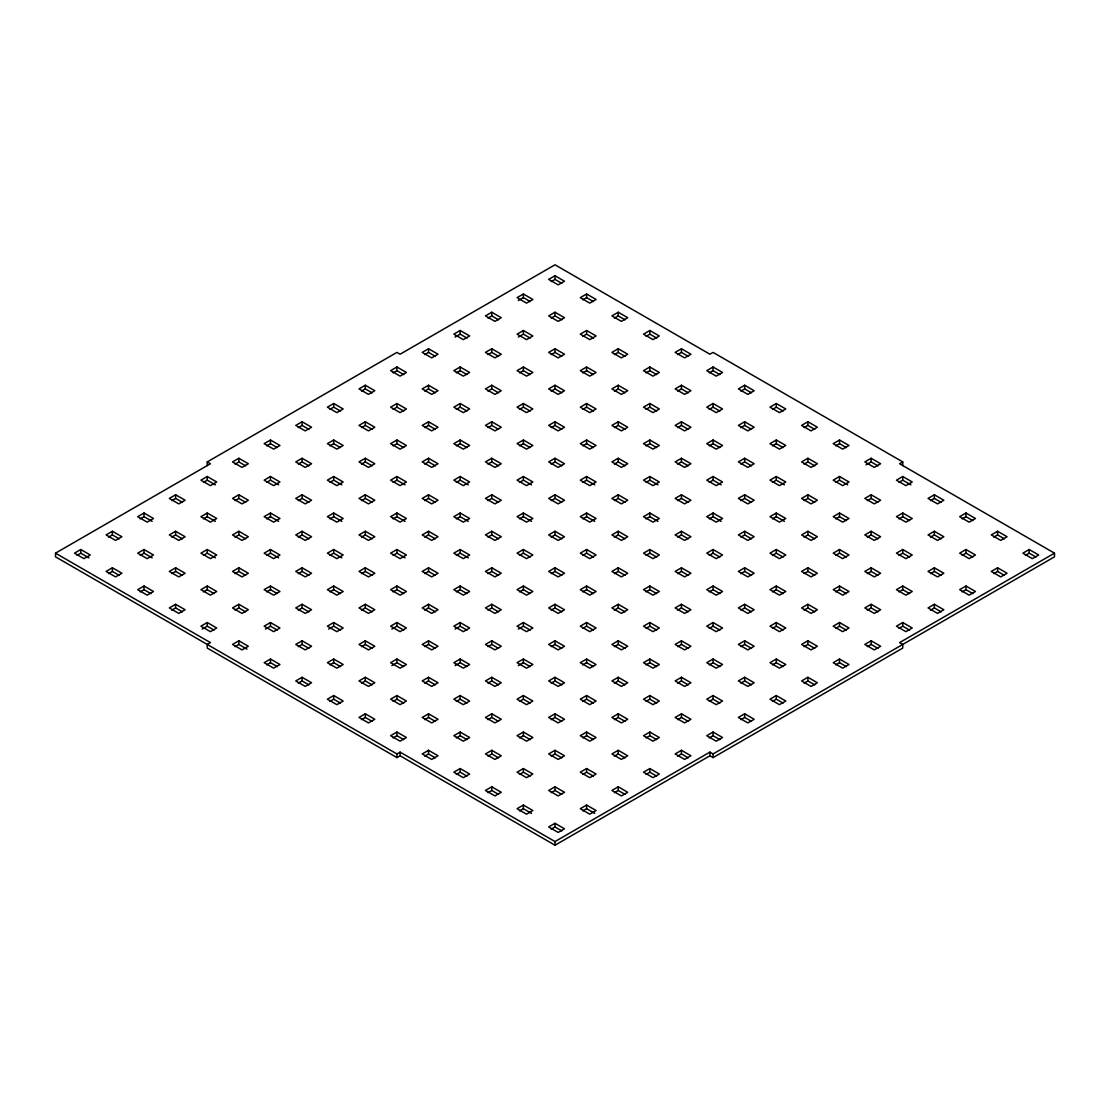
<?xml version="1.0" encoding="UTF-8"?>
<svg xmlns="http://www.w3.org/2000/svg" width="1110" height="1110" viewBox="0 0 1110 1110"><rect width="100%" height="100%" fill="white"/><g stroke="black" fill="none" stroke-linecap="round" stroke-linejoin="round"><path stroke-width="1.5" d="M207.251 465.562L207.251 461.913L396.936 352.397L400.086 354.229L555 264.791L709.914 354.229L713.064 352.397L902.749 461.913L902.749 465.562M902.749 461.913L899.586 463.744L1054.5 553.168L1054.5 556.832L713.064 753.954L709.914 752.122L555 841.56L400.086 752.122L396.936 753.954L55.5 556.832L55.5 553.168L210.414 463.744L207.251 461.913M80.794 549.519L74.467 553.168L83.958 558.649L90.271 555L80.794 549.519L80.794 553.168L88.925 557.872M112.401 531.274L106.088 534.923L115.565 540.404L121.892 536.754L112.401 531.274L112.401 534.923L119.186 538.836M144.022 513.014L137.695 516.677L147.186 522.144L153.499 518.495L144.022 513.014L144.022 516.677L152.153 521.367M175.63 494.769L169.317 498.418L178.793 503.898L185.12 500.249L175.63 494.769L175.63 498.418L182.401 502.331M207.251 476.509L200.924 480.172L210.414 485.639L216.727 481.99L207.251 476.509L207.251 480.172L215.382 484.862M238.858 458.263L232.531 461.913L242.022 467.393L248.349 463.744L238.858 458.263L238.858 461.913L245.629 465.825M270.479 440.018L264.152 443.667L273.643 449.134L279.956 445.485L270.479 440.018L270.479 443.667L277.25 447.58M302.087 421.758L295.76 425.408L305.25 430.888L311.577 427.239L302.087 421.758L302.087 425.408L308.857 429.32M333.708 403.513L327.381 407.162L336.857 412.629L343.184 408.979L333.708 403.513L333.708 407.162L340.479 411.075M365.315 385.253L358.988 388.902L368.478 394.383L374.805 390.734L365.315 385.253L365.315 388.902L372.086 392.815M396.936 367.008L390.609 370.657L400.086 376.123L406.413 372.474L396.936 367.008L396.936 370.657L403.707 374.569M428.543 348.748L422.216 352.397L431.707 357.878L438.034 354.229L428.543 348.748L428.543 352.397L435.314 356.31M460.164 330.502L453.837 334.152L463.314 339.618L469.641 335.969L460.164 330.502L460.164 334.152L466.935 338.064M491.772 312.243L485.445 315.892L494.935 321.373L501.262 317.724L491.772 312.243L491.772 315.892L498.543 319.805M523.393 293.997L517.066 297.647L526.542 303.127L532.869 299.464L523.393 293.997L523.393 297.647L530.164 301.559M555 275.738L548.673 279.387L558.163 284.868L564.49 281.219L555 275.738L555 279.387L561.771 283.3M76.992 555.361L80.794 553.168M108.614 537.115L112.401 534.923M140.221 518.856L144.022 516.677M171.842 500.61L175.63 498.418M203.449 482.35L207.251 480.172M235.07 464.105L238.858 461.913M266.677 445.845L270.479 443.667M298.299 427.6L302.087 425.408M329.906 409.354L333.708 407.162M361.527 391.095L365.315 388.902M393.134 372.849L396.936 370.657M424.755 354.589L428.543 352.397M455.1 337.065L460.164 334.152M487.984 318.084L491.772 315.892M518.328 300.56L523.393 297.647M551.212 281.579L555 279.387M112.401 567.779L106.088 571.428L115.565 576.909L121.892 573.246L112.401 567.779L112.401 571.428L119.186 575.341M144.022 549.519L137.695 553.168L147.186 558.649L153.499 555L144.022 549.519L144.022 553.168L152.153 557.872M175.63 531.274L169.317 534.923L178.793 540.404L185.12 536.754L175.63 531.274L175.63 534.923L182.401 538.836M207.251 513.014L200.924 516.677L210.414 522.144L216.727 518.495L207.251 513.014L207.251 516.677L215.382 521.367M238.858 494.769L232.531 498.418L242.022 503.898L248.349 500.249L238.858 494.769L238.858 498.418L245.629 502.331M270.479 476.509L264.152 480.172L273.643 485.639L279.956 481.99L270.479 476.509L270.479 480.172L278.61 484.862M302.087 458.263L295.76 461.913L305.25 467.393L311.577 463.744L302.087 458.263L302.087 461.913L308.857 465.825M333.708 440.018L327.381 443.667L336.857 449.134L343.184 445.485L333.708 440.018L333.708 443.667L340.479 447.58M365.315 421.758L358.988 425.408L368.478 430.888L374.805 427.239L365.315 421.758L365.315 425.408L372.086 429.32M396.936 403.513L390.609 407.162L400.086 412.629L406.413 408.979L396.936 403.513L396.936 407.162L403.707 411.075M428.543 385.253L422.216 388.902L431.707 394.383L438.034 390.734L428.543 385.253L428.543 388.902L435.314 392.815M460.164 367.008L453.837 370.657L463.314 376.123L469.641 372.474L460.164 367.008L460.164 370.657L466.935 374.569M491.772 348.748L485.445 352.397L494.935 357.878L501.262 354.229L491.772 348.748L491.772 352.397L498.543 356.31M523.393 330.502L517.066 334.152L526.542 339.618L532.869 335.969L523.393 330.502L523.393 334.152L530.164 338.064M555 312.243L548.673 315.892L558.163 321.373L564.49 317.724L555 312.243L555 315.892L561.771 319.805M586.607 293.997L580.294 297.647L589.771 303.127L596.098 299.464L586.607 293.997L586.607 297.647L593.392 301.559M108.614 573.62L112.401 571.428M140.221 555.361L144.022 553.168M171.842 537.115L175.63 534.923M203.449 518.856L207.251 516.677M235.07 500.61L238.858 498.418M266.677 482.35L270.479 480.172M298.299 464.105L302.087 461.913M329.906 445.845L333.708 443.667M361.527 427.6L365.315 425.408M393.134 409.354L396.936 407.162M424.755 391.095L428.543 388.902M456.363 372.849L460.164 370.657M487.984 354.589L491.772 352.397M518.328 337.065L523.393 334.152M551.212 318.084L555 315.892M582.819 299.839L586.607 297.647M144.022 586.024L137.695 589.674L147.186 595.154L153.499 591.505L144.022 586.024L144.022 589.674L150.793 593.586M175.63 567.779L169.317 571.428L178.793 576.909L185.12 573.246L175.63 567.779L175.63 571.428L182.401 575.341M207.251 549.519L200.924 553.168L210.414 558.649L216.727 555L207.251 549.519L207.251 553.168L215.382 557.872M238.858 531.274L232.531 534.923L242.022 540.404L248.349 536.754L238.858 531.274L238.858 534.923L245.629 538.836M270.479 513.014L264.152 516.677L273.643 522.144L279.956 518.495L270.479 513.014L270.479 516.677L278.61 521.367M302.087 494.769L295.76 498.418L305.25 503.898L311.577 500.249L302.087 494.769L302.087 498.418L308.857 502.331M333.708 476.509L327.381 480.172L336.857 485.639L343.184 481.99L333.708 476.509L333.708 480.172L341.838 484.862M365.315 458.263L358.988 461.913L368.478 467.393L374.805 463.744L365.315 458.263L365.315 461.913L372.086 465.825M396.936 440.018L390.609 443.667L400.086 449.134L406.413 445.485L396.936 440.018L396.936 443.667L403.707 447.58M428.543 421.758L422.216 425.408L431.707 430.888L438.034 427.239L428.543 421.758L428.543 425.408L435.314 429.32M460.164 403.513L453.837 407.162L463.314 412.629L469.641 408.979L460.164 403.513L460.164 407.162L466.935 411.075M491.772 385.253L485.445 388.902L494.935 394.383L501.262 390.734L491.772 385.253L491.772 388.902L498.543 392.815M523.393 367.008L517.066 370.657L526.542 376.123L532.869 372.474L523.393 367.008L523.393 370.657L530.164 374.569M555 348.748L548.673 352.397L558.163 357.878L564.49 354.229L555 348.748L555 352.397L561.771 356.31M586.607 330.502L580.294 334.152L589.771 339.618L596.098 335.969L586.607 330.502L586.607 334.152L593.392 338.064M618.228 312.243L611.901 315.892L621.392 321.373L627.719 317.724L618.228 312.243L618.228 315.892L624.999 319.805M140.221 591.866L144.022 589.674M171.842 573.62L175.63 571.428M203.449 555.361L207.251 553.168M235.07 537.115L238.858 534.923M266.677 518.856L270.479 516.677M298.299 500.61L302.087 498.418M329.906 482.35L333.708 480.172M361.527 464.105L365.315 461.913M393.134 445.845L396.936 443.667M424.755 427.6L428.543 425.408M456.363 409.354L460.164 407.162M487.984 391.095L491.772 388.902M519.591 372.849L523.393 370.657M551.212 354.589L555 352.397M582.819 336.344L586.607 334.152M614.44 318.084L618.228 315.892M175.63 604.284L169.317 607.933L178.793 613.4L185.12 609.751L175.63 604.284L175.63 607.933L182.401 611.846M207.251 586.024L200.924 589.674L210.414 595.154L216.727 591.505L207.251 586.024L207.251 589.674L214.022 593.586M238.858 567.779L232.531 571.428L242.022 576.909L248.349 573.246L238.858 567.779L238.858 571.428L245.629 575.341M270.479 549.519L264.152 553.168L273.643 558.649L279.956 555L270.479 549.519L270.479 553.168L278.61 557.872M302.087 531.274L295.76 534.923L305.25 540.404L311.577 536.754L302.087 531.274L302.087 534.923L308.857 538.836M333.708 513.014L327.381 516.677L336.857 522.144L343.184 518.495L333.708 513.014L333.708 516.677L341.838 521.367M365.315 494.769L358.988 498.418L368.478 503.898L374.805 500.249L365.315 494.769L365.315 498.418L372.086 502.331M396.936 476.509L390.609 480.172L400.086 485.639L406.413 481.99L396.936 476.509L396.936 480.172L405.053 484.862M428.543 458.263L422.216 461.913L431.707 467.393L438.034 463.744L428.543 458.263L428.543 461.913L435.314 465.825M460.164 440.018L453.837 443.667L463.314 449.134L469.641 445.485L460.164 440.018L460.164 443.667L466.935 447.58M491.772 421.758L485.445 425.408L494.935 430.888L501.262 427.239L491.772 421.758L491.772 425.408L498.543 429.32M523.393 403.513L517.066 407.162L526.542 412.629L532.869 408.979L523.393 403.513L523.393 407.162L530.164 411.075M555 385.253L548.673 388.902L558.163 394.383L564.49 390.734L555 385.253L555 388.902L561.771 392.815M586.607 367.008L580.294 370.657L589.771 376.123L596.098 372.474L586.607 367.008L586.607 370.657L593.392 374.569M618.228 348.748L611.901 352.397L621.392 357.878L627.719 354.229L618.228 348.748L618.228 352.397L624.999 356.31M649.836 330.502L643.523 334.152L652.999 339.618L659.326 335.969L649.836 330.502L649.836 334.152L656.62 338.064M171.842 610.125L175.63 607.933M203.449 591.866L207.251 589.674M235.07 573.62L238.858 571.428M266.677 555.361L270.479 553.168M298.299 537.115L302.087 534.923M329.906 518.856L333.708 516.677M361.527 500.61L365.315 498.418M393.134 482.35L396.936 480.172M424.755 464.105L428.543 461.913M456.363 445.845L460.164 443.667M487.984 427.6L491.772 425.408M519.591 409.354L523.393 407.162M551.212 391.095L555 388.902M582.819 372.849L586.607 370.657M614.44 354.589L618.228 352.397M646.048 336.344L649.836 334.152M207.251 622.53L200.924 626.179L210.414 631.659L216.727 628.01L207.251 622.53L207.251 626.179L214.022 630.091M238.858 604.284L232.531 607.933L242.022 613.4L248.349 609.751L238.858 604.284L238.858 607.933L245.629 611.846M270.479 586.024L264.152 589.674L273.643 595.154L279.956 591.505L270.479 586.024L270.479 589.674L277.25 593.586M302.087 567.779L295.76 571.428L305.25 576.909L311.577 573.246L302.087 567.779L302.087 571.428L308.857 575.341M333.708 549.519L327.381 553.168L336.857 558.649L343.184 555L333.708 549.519L333.708 553.168L341.838 557.872M365.315 531.274L358.988 534.923L368.478 540.404L374.805 536.754L365.315 531.274L365.315 534.923L372.086 538.836M396.936 513.014L390.609 516.677L400.086 522.144L406.413 518.495L396.936 513.014L396.936 516.677L405.053 521.367M428.543 494.769L422.216 498.418L431.707 503.898L438.034 500.249L428.543 494.769L428.543 498.418L435.314 502.331M460.164 476.509L453.837 480.172L463.314 485.639L469.641 481.99L460.164 476.509L460.164 480.172L468.281 484.862M491.772 458.263L485.445 461.913L494.935 467.393L501.262 463.744L491.772 458.263L491.772 461.913L498.543 465.825M523.393 440.018L517.066 443.667L526.542 449.134L532.869 445.485L523.393 440.018L523.393 443.667L530.164 447.58M555 421.758L548.673 425.408L558.163 430.888L564.49 427.239L555 421.758L555 425.408L561.771 429.32M586.607 403.513L580.294 407.162L589.771 412.629L596.098 408.979L586.607 403.513L586.607 407.162L593.392 411.075M618.228 385.253L611.901 388.902L621.392 394.383L627.719 390.734L618.228 385.253L618.228 388.902L624.999 392.815M649.836 367.008L643.523 370.657L652.999 376.123L659.326 372.474L649.836 367.008L649.836 370.657L656.62 374.569M681.457 348.748L675.13 352.397L684.62 357.878L690.933 354.229L681.457 348.748L681.457 352.397L688.228 356.31M202.186 629.106L207.251 626.179M235.07 610.125L238.858 607.933M266.677 591.866L270.479 589.674M298.299 573.62L302.087 571.428M329.906 555.361L333.708 553.168M361.527 537.115L365.315 534.923M393.134 518.856L396.936 516.677M424.755 500.61L428.543 498.418M456.363 482.35L460.164 480.172M487.984 464.105L491.772 461.913M519.591 445.845L523.393 443.667M551.212 427.6L555 425.408M582.819 409.354L586.607 407.162M614.44 391.095L618.228 388.902M646.048 372.849L649.836 370.657M677.669 354.589L681.457 352.397M238.858 640.789L232.531 644.438L242.022 649.905L248.349 646.256L238.858 640.789L238.858 644.438L246.989 649.128M270.479 622.53L264.152 626.179L273.643 631.659L279.956 628.01L270.479 622.53L270.479 626.179L277.25 630.091M302.087 604.284L295.76 607.933L305.25 613.4L311.577 609.751L302.087 604.284L302.087 607.933L308.857 611.846M333.708 586.024L327.381 589.674L336.857 595.154L343.184 591.505L333.708 586.024L333.708 589.674L340.479 593.586M365.315 567.779L358.988 571.428L368.478 576.909L374.805 573.246L365.315 567.779L365.315 571.428L372.086 575.341M396.936 549.519L390.609 553.168L400.086 558.649L406.413 555L396.936 549.519L396.936 553.168L405.053 557.872M428.543 531.274L422.216 534.923L431.707 540.404L438.034 536.754L428.543 531.274L428.543 534.923L435.314 538.836M460.164 513.014L453.837 516.677L463.314 522.144L469.641 518.495L460.164 513.014L460.164 516.677L468.281 521.367M491.772 494.769L485.445 498.418L494.935 503.898L501.262 500.249L491.772 494.769L491.772 498.418L498.543 502.331M523.393 476.509L517.066 480.172L526.542 485.639L532.869 481.99L523.393 476.509L523.393 480.172L531.51 484.862M555 458.263L548.673 461.913L558.163 467.393L564.49 463.744L555 458.263L555 461.913L561.771 465.825M586.607 440.018L580.294 443.667L589.771 449.134L596.098 445.485L586.607 440.018L586.607 443.667L593.392 447.58M618.228 421.758L611.901 425.408L621.392 430.888L627.719 427.239L618.228 421.758L618.228 425.408L624.999 429.32M649.836 403.513L643.523 407.162L652.999 412.629L659.326 408.979L649.836 403.513L649.836 407.162L656.62 411.075M681.457 385.253L675.13 388.902L684.62 394.383L690.933 390.734L681.457 385.253L681.457 388.902L688.228 392.815M713.064 367.008L706.751 370.657L716.228 376.123L722.554 372.474L713.064 367.008L713.064 370.657L719.849 374.569M235.07 646.63L238.858 644.438M265.415 629.106L270.479 626.179M298.299 610.125L302.087 607.933M329.906 591.866L333.708 589.674M361.527 573.62L365.315 571.428M393.134 555.361L396.936 553.168M424.755 537.115L428.543 534.923M456.363 518.856L460.164 516.677M487.984 500.61L491.772 498.418M519.591 482.35L523.393 480.172M551.212 464.105L555 461.913M582.819 445.845L586.607 443.667M614.44 427.6L618.228 425.408M646.048 409.354L649.836 407.162M677.669 391.095L681.457 388.902M709.276 372.849L713.064 370.657M270.479 659.035L264.152 662.684L273.643 668.164L279.956 664.515L270.479 659.035L270.479 662.684L277.25 666.597M302.087 640.789L295.76 644.438L305.25 649.905L311.577 646.256L302.087 640.789L302.087 644.438L308.857 648.351M333.708 622.53L327.381 626.179L336.857 631.659L343.184 628.01L333.708 622.53L333.708 626.179L340.479 630.091M365.315 604.284L358.988 607.933L368.478 613.4L374.805 609.751L365.315 604.284L365.315 607.933L372.086 611.846M396.936 586.024L390.609 589.674L400.086 595.154L406.413 591.505L396.936 586.024L396.936 589.674L403.707 593.586M428.543 567.779L422.216 571.428L431.707 576.909L438.034 573.246L428.543 567.779L428.543 571.428L435.314 575.341M460.164 549.519L453.837 553.168L463.314 558.649L469.641 555L460.164 549.519L460.164 553.168L468.281 557.872M491.772 531.274L485.445 534.923L494.935 540.404L501.262 536.754L491.772 531.274L491.772 534.923L498.543 538.836M523.393 513.014L517.066 516.677L526.542 522.144L532.869 518.495L523.393 513.014L523.393 516.677L531.51 521.367M555 494.769L548.673 498.418L558.163 503.898L564.49 500.249L555 494.769L555 498.418L561.771 502.331M586.607 476.509L580.294 480.172L589.771 485.639L596.098 481.99L586.607 476.509L586.607 480.172L594.738 484.862M618.228 458.263L611.901 461.913L621.392 467.393L627.719 463.744L618.228 458.263L618.228 461.913L624.999 465.825M649.836 440.018L643.523 443.667L652.999 449.134L659.326 445.485L649.836 440.018L649.836 443.667L656.62 447.58M681.457 421.758L675.13 425.408L684.62 430.888L690.933 427.239L681.457 421.758L681.457 425.408L688.228 429.32M713.064 403.513L706.751 407.162L716.228 412.629L722.554 408.979L713.064 403.513L713.064 407.162L719.849 411.075M744.685 385.253L738.358 388.902L747.849 394.383L754.162 390.734L744.685 385.253L744.685 388.902L751.456 392.815M266.677 664.876L270.479 662.684M298.299 646.63L302.087 644.438M328.643 629.106L333.708 626.179M361.527 610.125L365.315 607.933M393.134 591.866L396.936 589.674M424.755 573.62L428.543 571.428M456.363 555.361L460.164 553.168M487.984 537.115L491.772 534.923M519.591 518.856L523.393 516.677M551.212 500.61L555 498.418M582.819 482.35L586.607 480.172M614.44 464.105L618.228 461.913M646.048 445.845L649.836 443.667M677.669 427.6L681.457 425.408M709.276 409.354L713.064 407.162M740.883 391.095L744.685 388.902M302.087 677.294L295.76 680.943L305.25 686.41L311.577 682.761L302.087 677.294L302.087 680.943L308.857 684.856M333.708 659.035L327.381 662.684L336.857 668.164L343.184 664.515L333.708 659.035L333.708 662.684L340.479 666.597M365.315 640.789L358.988 644.438L368.478 649.905L374.805 646.256L365.315 640.789L365.315 644.438L372.086 648.351M396.936 622.53L390.609 626.179L400.086 631.659L406.413 628.01L396.936 622.53L396.936 626.179L403.707 630.091M428.543 604.284L422.216 607.933L431.707 613.4L438.034 609.751L428.543 604.284L428.543 607.933L435.314 611.846M460.164 586.024L453.837 589.674L463.314 595.154L469.641 591.505L460.164 586.024L460.164 589.674L466.935 593.586M491.772 567.779L485.445 571.428L494.935 576.909L501.262 573.246L491.772 567.779L491.772 571.428L498.543 575.341M523.393 549.519L517.066 553.168L526.542 558.649L532.869 555L523.393 549.519L523.393 553.168L530.164 557.081M555 531.274L548.673 534.923L558.163 540.404L564.49 536.754L555 531.274L555 534.923L561.771 538.836M586.607 513.014L580.294 516.677L589.771 522.144L596.098 518.495L586.607 513.014L586.607 516.677L594.738 521.367M618.228 494.769L611.901 498.418L621.392 503.898L627.719 500.249L618.228 494.769L618.228 498.418L624.999 502.331M649.836 476.509L643.523 480.172L652.999 485.639L659.326 481.99L649.836 476.509L649.836 480.172L657.966 484.862M681.457 458.263L675.13 461.913L684.62 467.393L690.933 463.744L681.457 458.263L681.457 461.913L688.228 465.825M713.064 440.018L706.751 443.667L716.228 449.134L722.554 445.485L713.064 440.018L713.064 443.667L719.849 447.58M744.685 421.758L738.358 425.408L747.849 430.888L754.162 427.239L744.685 421.758L744.685 425.408L751.456 429.32M776.292 403.513L769.979 407.162L779.456 412.629L785.783 408.979L776.292 403.513L776.292 407.162L783.077 411.075M298.299 683.136L302.087 680.943M329.906 664.876L333.708 662.684M361.527 646.63L365.315 644.438M391.872 629.106L396.936 626.179M424.755 610.125L428.543 607.933M456.363 591.866L460.164 589.674M487.984 573.62L491.772 571.428M519.591 555.361L523.393 553.168M551.212 537.115L555 534.923M582.819 518.856L586.607 516.677M614.44 500.61L618.228 498.418M646.048 482.35L649.836 480.172M677.669 464.105L681.457 461.913M709.276 445.845L713.064 443.667M740.883 427.6L744.685 425.408M772.505 409.354L776.292 407.162M333.708 695.54L327.381 699.189L336.857 704.67L343.184 701.02L333.708 695.54L333.708 699.189L340.479 703.102M365.315 677.294L358.988 680.943L368.478 686.41L374.805 682.761L365.315 677.294L365.315 680.943L372.086 684.856M396.936 659.035L390.609 662.684L400.086 668.164L406.413 664.515L396.936 659.035L396.936 662.684L403.707 666.597M428.543 640.789L422.216 644.438L431.707 649.905L438.034 646.256L428.543 640.789L428.543 644.438L435.314 648.351M460.164 622.53L453.837 626.179L463.314 631.659L469.641 628.01L460.164 622.53L460.164 626.179L466.935 630.091M491.772 604.284L485.445 607.933L494.935 613.4L501.262 609.751L491.772 604.284L491.772 607.933L498.543 611.846M523.393 586.024L517.066 589.674L526.542 595.154L532.869 591.505L523.393 586.024L523.393 589.674L530.164 593.586M555 567.779L548.673 571.428L558.163 576.909L564.49 573.246L555 567.779L555 571.428L561.771 575.341M586.607 549.519L580.294 553.168L589.771 558.649L596.098 555L586.607 549.519L586.607 553.168L593.392 557.081M618.228 531.274L611.901 534.923L621.392 540.404L627.719 536.754L618.228 531.274L618.228 534.923L624.999 538.836M649.836 513.014L643.523 516.677L652.999 522.144L659.326 518.495L649.836 513.014L649.836 516.677L657.966 521.367M681.457 494.769L675.13 498.418L684.62 503.898L690.933 500.249L681.457 494.769L681.457 498.418L688.228 502.331M713.064 476.509L706.751 480.172L716.228 485.639L722.554 481.99L713.064 476.509L713.064 480.172L721.195 484.862M744.685 458.263L738.358 461.913L747.849 467.393L754.162 463.744L744.685 458.263L744.685 461.913L751.456 465.825M776.292 440.018L769.979 443.667L779.456 449.134L785.783 445.485L776.292 440.018L776.292 443.667L783.077 447.58M807.913 421.758L801.587 425.408L811.077 430.888L817.39 427.239L807.913 421.758L807.913 425.408L814.684 429.32M329.906 701.381L333.708 699.189M361.527 683.136L365.315 680.943M391.872 665.611L396.936 662.684M424.755 646.63L428.543 644.438M455.1 629.106L460.164 626.179M487.984 610.125L491.772 607.933M519.591 591.866L523.393 589.674M551.212 573.62L555 571.428M582.819 555.361L586.607 553.168M614.44 537.115L618.228 534.923M646.048 518.856L649.836 516.677M677.669 500.61L681.457 498.418M709.276 482.35L713.064 480.172M740.883 464.105L744.685 461.913M772.505 445.845L776.292 443.667M804.112 427.6L807.913 425.408M365.315 713.799L358.988 717.449L368.478 722.915L374.805 719.266L365.315 713.799L365.315 717.449L372.086 721.361M396.936 695.54L390.609 699.189L400.086 704.67L406.413 701.02L396.936 695.54L396.936 699.189L403.707 703.102M428.543 677.294L422.216 680.943L431.707 686.41L438.034 682.761L428.543 677.294L428.543 680.943L435.314 684.856M460.164 659.035L453.837 662.684L463.314 668.164L469.641 664.515L460.164 659.035L460.164 662.684L466.935 666.597M491.772 640.789L485.445 644.438L494.935 649.905L501.262 646.256L491.772 640.789L491.772 644.438L498.543 648.351M523.393 622.53L517.066 626.179L526.542 631.659L532.869 628.01L523.393 622.53L523.393 626.179L530.164 630.091M555 604.284L548.673 607.933L558.163 613.4L564.49 609.751L555 604.284L555 607.933L561.771 611.846M586.607 586.024L580.294 589.674L589.771 595.154L596.098 591.505L586.607 586.024L586.607 589.674L593.392 593.586M618.228 567.779L611.901 571.428L621.392 576.909L627.719 573.246L618.228 567.779L618.228 571.428L624.999 575.341M649.836 549.519L643.523 553.168L652.999 558.649L659.326 555L649.836 549.519L649.836 553.168L656.62 557.081M681.457 531.274L675.13 534.923L684.62 540.404L690.933 536.754L681.457 531.274L681.457 534.923L688.228 538.836M713.064 513.014L706.751 516.677L716.228 522.144L722.554 518.495L713.064 513.014L713.064 516.677L721.195 521.367M744.685 494.769L738.358 498.418L747.849 503.898L754.162 500.249L744.685 494.769L744.685 498.418L751.456 502.331M776.292 476.509L769.979 480.172L779.456 485.639L785.783 481.99L776.292 476.509L776.292 480.172L784.423 484.862M807.913 458.263L801.587 461.913L811.077 467.393L817.39 463.744L807.913 458.263L807.913 461.913L814.684 465.825M839.521 440.018L833.208 443.667L842.684 449.134L849.011 445.485L839.521 440.018L839.521 443.667L846.306 447.58M361.527 719.641L365.315 717.449M393.134 701.381L396.936 699.189M424.755 683.136L428.543 680.943M455.1 665.611L460.164 662.684M487.984 646.63L491.772 644.438M518.328 629.106L523.393 626.179M551.212 610.125L555 607.933M582.819 591.866L586.607 589.674M614.44 573.62L618.228 571.428M646.048 555.361L649.836 553.168M677.669 537.115L681.457 534.923M709.276 518.856L713.064 516.677M740.883 500.61L744.685 498.418M772.505 482.35L776.292 480.172M804.112 464.105L807.913 461.913M835.733 445.845L839.521 443.667M396.936 732.045L390.609 735.694L400.086 741.175L406.413 737.526L396.936 732.045L396.936 735.694L403.707 739.607M428.543 713.799L422.216 717.449L431.707 722.915L438.034 719.266L428.543 713.799L428.543 717.449L435.314 721.361M460.164 695.54L453.837 699.189L463.314 704.67L469.641 701.02L460.164 695.54L460.164 699.189L466.935 703.102M491.772 677.294L485.445 680.943L494.935 686.41L501.262 682.761L491.772 677.294L491.772 680.943L498.543 684.856M523.393 659.035L517.066 662.684L526.542 668.164L532.869 664.515L523.393 659.035L523.393 662.684L530.164 666.597M555 640.789L548.673 644.438L558.163 649.905L564.49 646.256L555 640.789L555 644.438L561.771 648.351M586.607 622.53L580.294 626.179L589.771 631.659L596.098 628.01L586.607 622.53L586.607 626.179L593.392 630.091M618.228 604.284L611.901 607.933L621.392 613.4L627.719 609.751L618.228 604.284L618.228 607.933L624.999 611.846M649.836 586.024L643.523 589.674L652.999 595.154L659.326 591.505L649.836 586.024L649.836 589.674L656.62 593.586M681.457 567.779L675.13 571.428L684.62 576.909L690.933 573.246L681.457 567.779L681.457 571.428L688.228 575.341M713.064 549.519L706.751 553.168L716.228 558.649L722.554 555L713.064 549.519L713.064 553.168L719.849 557.081M744.685 531.274L738.358 534.923L747.849 540.404L754.162 536.754L744.685 531.274L744.685 534.923L751.456 538.836M776.292 513.014L769.979 516.677L779.456 522.144L785.783 518.495L776.292 513.014L776.292 516.677L784.423 521.367M807.913 494.769L801.587 498.418L811.077 503.898L817.39 500.249L807.913 494.769L807.913 498.418L814.684 502.331M839.521 476.509L833.208 480.172L842.684 485.639L849.011 481.99L839.521 476.509L839.521 480.172L847.651 484.862M871.142 458.263L864.815 461.913L874.305 467.393L880.618 463.744L871.142 458.263L871.142 461.913L877.913 465.825M393.134 737.886L396.936 735.694M424.755 719.641L428.543 717.449M456.363 701.381L460.164 699.189M487.984 683.136L491.772 680.943M518.328 665.611L523.393 662.684M551.212 646.63L555 644.438M582.819 628.371L586.607 626.179M614.44 610.125L618.228 607.933M646.048 591.866L649.836 589.674M677.669 573.62L681.457 571.428M709.276 555.361L713.064 553.168M740.883 537.115L744.685 534.923M772.505 518.856L776.292 516.677M804.112 500.61L807.913 498.418M835.733 482.35L839.521 480.172M866.077 464.84L871.142 461.913M55.5 553.168L210.414 642.607L207.251 644.438L207.251 648.087L396.936 757.603L400.086 755.771L555 845.209L709.914 755.771L713.064 757.603L902.749 648.087L902.749 644.438L899.586 642.607L1054.5 553.168M428.543 750.304L422.216 753.954L431.707 759.42L438.034 755.771L428.543 750.304L428.543 753.954L435.314 757.853M460.164 732.045L453.837 735.694L463.314 741.175L469.641 737.526L460.164 732.045L460.164 735.694L466.935 739.607M491.772 713.799L485.445 717.449L494.935 722.915L501.262 719.266L491.772 713.799L491.772 717.449L498.543 721.361M523.393 695.54L517.066 699.189L526.542 704.67L532.869 701.02L523.393 695.54L523.393 699.189L530.164 703.102M555 677.294L548.673 680.943L558.163 686.41L564.49 682.761L555 677.294L555 680.943L561.771 684.856M586.607 659.035L580.294 662.684L589.771 668.164L596.098 664.515L586.607 659.035L586.607 662.684L593.392 666.597M618.228 640.789L611.901 644.438L621.392 649.905L627.719 646.256L618.228 640.789L618.228 644.438L624.999 648.351M649.836 622.53L643.523 626.179L652.999 631.659L659.326 628.01L649.836 622.53L649.836 626.179L656.62 630.091M681.457 604.284L675.13 607.933L684.62 613.4L690.933 609.751L681.457 604.284L681.457 607.933L688.228 611.846M713.064 586.024L706.751 589.674L716.228 595.154L722.554 591.505L713.064 586.024L713.064 589.674L719.849 593.586M744.685 567.779L738.358 571.428L747.849 576.909L754.162 573.246L744.685 567.779L744.685 571.428L751.456 575.341M776.292 549.519L769.979 553.168L779.456 558.649L785.783 555L776.292 549.519L776.292 553.168L783.077 557.081M807.913 531.274L801.587 534.923L811.077 540.404L817.39 536.754L807.913 531.274L807.913 534.923L814.684 538.836M839.521 513.014L833.208 516.677L842.684 522.144L849.011 518.495L839.521 513.014L839.521 516.677L846.306 520.576M871.142 494.769L864.815 498.418L874.305 503.898L880.618 500.249L871.142 494.769L871.142 498.418L877.913 502.331M902.749 476.509L896.436 480.172L905.913 485.639L912.24 481.99L902.749 476.509L902.749 480.172L910.88 484.862M424.755 756.132L428.543 753.954M456.363 737.886L460.164 735.694M487.984 719.641L491.772 717.449M519.591 701.381L523.393 699.189M551.212 683.136L555 680.943M582.819 664.876L586.607 662.684M614.44 646.63L618.228 644.438M646.048 628.371L649.836 626.179M677.669 610.125L681.457 607.933M709.276 591.866L713.064 589.674M740.883 573.62L744.685 571.428M772.505 555.361L776.292 553.168M804.112 537.115L807.913 534.923M835.733 518.856L839.521 516.677M867.34 500.61L871.142 498.418M898.961 482.35L902.749 480.172M460.164 768.55L453.837 772.199L463.314 777.68L469.641 774.031L460.164 768.55L460.164 772.199L466.935 776.112M491.772 750.304L485.445 753.954L494.935 759.42L501.262 755.771L491.772 750.304L491.772 753.954L498.543 757.853M523.393 732.045L517.066 735.694L526.542 741.175L532.869 737.526L523.393 732.045L523.393 735.694L530.164 739.607M555 713.799L548.673 717.449L558.163 722.915L564.49 719.266L555 713.799L555 717.449L561.771 721.361M586.607 695.54L580.294 699.189L589.771 704.67L596.098 701.02L586.607 695.54L586.607 699.189L593.392 703.102M618.228 677.294L611.901 680.943L621.392 686.41L627.719 682.761L618.228 677.294L618.228 680.943L624.999 684.856M649.836 659.035L643.523 662.684L652.999 668.164L659.326 664.515L649.836 659.035L649.836 662.684L656.62 666.597M681.457 640.789L675.13 644.438L684.62 649.905L690.933 646.256L681.457 640.789L681.457 644.438L688.228 648.351M713.064 622.53L706.751 626.179L716.228 631.659L722.554 628.01L713.064 622.53L713.064 626.179L719.849 630.091M744.685 604.284L738.358 607.933L747.849 613.4L754.162 609.751L744.685 604.284L744.685 607.933L751.456 611.846M776.292 586.024L769.979 589.674L779.456 595.154L785.783 591.505L776.292 586.024L776.292 589.674L783.077 593.586M807.913 567.779L801.587 571.428L811.077 576.909L817.39 573.246L807.913 567.779L807.913 571.428L814.684 575.341M839.521 549.519L833.208 553.168L842.684 558.649L849.011 555L839.521 549.519L839.521 553.168L846.306 557.081M871.142 531.274L864.815 534.923L874.305 540.404L880.618 536.754L871.142 531.274L871.142 534.923L877.913 538.836M902.749 513.014L896.436 516.677L905.913 522.144L912.24 518.495L902.749 513.014L902.749 516.677L909.534 520.576M934.37 494.769L928.043 498.418L937.534 503.898L943.847 500.249L934.37 494.769L934.37 498.418L941.141 502.331M456.363 774.391L460.164 772.199M487.984 756.132L491.772 753.954M519.591 737.886L523.393 735.694M551.212 719.641L555 717.449M582.819 701.381L586.607 699.189M614.44 683.136L618.228 680.943M646.048 664.876L649.836 662.684M677.669 646.63L681.457 644.438M709.276 628.371L713.064 626.179M740.883 610.125L744.685 607.933M772.505 591.866L776.292 589.674M804.112 573.62L807.913 571.428M835.733 555.361L839.521 553.168M867.34 537.115L871.142 534.923M898.961 518.856L902.749 516.677M930.568 500.61L934.37 498.418M491.772 786.796L485.445 790.459L494.935 795.925L501.262 792.276L491.772 786.796L491.772 790.459L498.543 794.358M523.393 768.55L517.066 772.199L526.542 777.68L532.869 774.031L523.393 768.55L523.393 772.199L530.164 776.112M555 750.304L548.673 753.954L558.163 759.42L564.49 755.771L555 750.304L555 753.954L561.771 757.853M586.607 732.045L580.294 735.694L589.771 741.175L596.098 737.526L586.607 732.045L586.607 735.694L593.392 739.607M618.228 713.799L611.901 717.449L621.392 722.915L627.719 719.266L618.228 713.799L618.228 717.449L624.999 721.361M649.836 695.54L643.523 699.189L652.999 704.67L659.326 701.02L649.836 695.54L649.836 699.189L656.62 703.102M681.457 677.294L675.13 680.943L684.62 686.41L690.933 682.761L681.457 677.294L681.457 680.943L688.228 684.856M713.064 659.035L706.751 662.684L716.228 668.164L722.554 664.515L713.064 659.035L713.064 662.684L719.849 666.597M744.685 640.789L738.358 644.438L747.849 649.905L754.162 646.256L744.685 640.789L744.685 644.438L751.456 648.351M776.292 622.53L769.979 626.179L779.456 631.659L785.783 628.01L776.292 622.53L776.292 626.179L783.077 630.091M807.913 604.284L801.587 607.933L811.077 613.4L817.39 609.751L807.913 604.284L807.913 607.933L814.684 611.846M839.521 586.024L833.208 589.674L842.684 595.154L849.011 591.505L839.521 586.024L839.521 589.674L846.306 593.586M871.142 567.779L864.815 571.428L874.305 576.909L880.618 573.246L871.142 567.779L871.142 571.428L877.913 575.341M902.749 549.519L896.436 553.168L905.913 558.649L912.24 555L902.749 549.519L902.749 553.168L909.534 557.081M934.37 531.274L928.043 534.923L937.534 540.404L943.847 536.754L934.37 531.274L934.37 534.923L941.141 538.836M965.978 513.014L959.664 516.677L969.141 522.144L975.468 518.495L965.978 513.014L965.978 516.677L972.749 520.576M487.984 792.637L491.772 790.459M519.591 774.391L523.393 772.199M551.212 756.132L555 753.954M582.819 737.886L586.607 735.694M614.44 719.641L618.228 717.449M646.048 701.381L649.836 699.189M677.669 683.136L681.457 680.943M709.276 664.876L713.064 662.684M740.883 646.63L744.685 644.438M772.505 628.371L776.292 626.179M804.112 610.125L807.913 607.933M835.733 591.866L839.521 589.674M867.34 573.62L871.142 571.428M898.961 555.361L902.749 553.168M930.568 537.115L934.37 534.923M962.19 518.856L965.978 516.677M523.393 805.055L517.066 808.704L526.542 814.185L532.869 810.536L523.393 805.055L523.393 808.704L531.51 813.394M555 786.796L548.673 790.459L558.163 795.925L564.49 792.276L555 786.796L555 790.459L561.771 794.358M586.607 768.55L580.294 772.199L589.771 777.68L596.098 774.031L586.607 768.55L586.607 772.199L593.392 776.112M618.228 750.304L611.901 753.954L621.392 759.42L627.719 755.771L618.228 750.304L618.228 753.954L624.999 757.853M649.836 732.045L643.523 735.694L652.999 741.175L659.326 737.526L649.836 732.045L649.836 735.694L656.62 739.607M681.457 713.799L675.13 717.449L684.62 722.915L690.933 719.266L681.457 713.799L681.457 717.449L688.228 721.361M713.064 695.54L706.751 699.189L716.228 704.67L722.554 701.02L713.064 695.54L713.064 699.189L719.849 703.102M744.685 677.294L738.358 680.943L747.849 686.41L754.162 682.761L744.685 677.294L744.685 680.943L751.456 684.856M776.292 659.035L769.979 662.684L779.456 668.164L785.783 664.515L776.292 659.035L776.292 662.684L783.077 666.597M807.913 640.789L801.587 644.438L811.077 649.905L817.39 646.256L807.913 640.789L807.913 644.438L814.684 648.351M839.521 622.53L833.208 626.179L842.684 631.659L849.011 628.01L839.521 622.53L839.521 626.179L846.306 630.091M871.142 604.284L864.815 607.933L874.305 613.4L880.618 609.751L871.142 604.284L871.142 607.933L877.913 611.846M902.749 586.024L896.436 589.674L905.913 595.154L912.24 591.505L902.749 586.024L902.749 589.674L909.534 593.586M934.37 567.779L928.043 571.428L937.534 576.909L943.847 573.246L934.37 567.779L934.37 571.428L941.141 575.341M965.978 549.519L959.664 553.168L969.141 558.649L975.468 555L965.978 549.519L965.978 553.168L972.749 557.081M997.599 531.274L991.272 534.923L1000.762 540.404L1007.075 536.754L997.599 531.274L997.599 534.923L1004.37 538.836M519.591 810.897L523.393 808.704M551.212 792.637L555 790.459M582.819 774.391L586.607 772.199M614.44 756.132L618.228 753.954M646.048 737.886L649.836 735.694M677.669 719.641L681.457 717.449M709.276 701.381L713.064 699.189M740.883 683.136L744.685 680.943M772.505 664.876L776.292 662.684M804.112 646.63L807.913 644.438M835.733 628.371L839.521 626.179M867.34 610.125L871.142 607.933M898.961 591.866L902.749 589.674M930.568 573.62L934.37 571.428M962.19 555.361L965.978 553.168M993.797 537.115L997.599 534.923M555 823.301L548.673 826.95L558.163 832.431L564.49 828.782L555 823.301L555 826.95L561.771 830.863M586.607 805.055L580.294 808.704L589.771 814.185L596.098 810.536L586.607 805.055L586.607 808.704L594.738 813.394M618.228 786.796L611.901 790.459L621.392 795.925L627.719 792.276L618.228 786.796L618.228 790.459L624.999 794.358M649.836 768.55L643.523 772.199L652.999 777.68L659.326 774.031L649.836 768.55L649.836 772.199L656.62 776.112M681.457 750.304L675.13 753.954L684.62 759.42L690.933 755.771L681.457 750.304L681.457 753.954L688.228 757.853M713.064 732.045L706.751 735.694L716.228 741.175L722.554 737.526L713.064 732.045L713.064 735.694L719.849 739.607M744.685 713.799L738.358 717.449L747.849 722.915L754.162 719.266L744.685 713.799L744.685 717.449L751.456 721.361M776.292 695.54L769.979 699.189L779.456 704.67L785.783 701.02L776.292 695.54L776.292 699.189L783.077 703.102M807.913 677.294L801.587 680.943L811.077 686.41L817.39 682.761L807.913 677.294L807.913 680.943L814.684 684.856M839.521 659.035L833.208 662.684L842.684 668.164L849.011 664.515L839.521 659.035L839.521 662.684L846.306 666.597M871.142 640.789L864.815 644.438L874.305 649.905L880.618 646.256L871.142 640.789L871.142 644.438L877.913 648.351M902.749 622.53L896.436 626.179L905.913 631.659L912.24 628.01L902.749 622.53L902.749 626.179L909.534 630.091M934.37 604.284L928.043 607.933L937.534 613.4L943.847 609.751L934.37 604.284L934.37 607.933L941.141 611.846M965.978 586.024L959.664 589.674L969.141 595.154L975.468 591.505L965.978 586.024L965.978 589.674L972.749 593.586M997.599 567.779L991.272 571.428L1000.762 576.909L1007.075 573.246L997.599 567.779L997.599 571.428L1004.37 575.341M1029.206 549.519L1022.893 553.168L1032.369 558.649L1038.696 555L1029.206 549.519L1029.206 553.168L1035.977 557.081M551.212 829.142L555 826.95M582.819 810.897L586.607 808.704M614.44 792.637L618.228 790.459M646.048 774.391L649.836 772.199M677.669 756.132L681.457 753.954M709.276 737.886L713.064 735.694M740.883 719.641L744.685 717.449M772.505 701.381L776.292 699.189M804.112 683.136L807.913 680.943M835.733 664.876L839.521 662.684M867.34 646.63L871.142 644.438M898.961 628.371L902.749 626.179M930.568 610.125L934.37 607.933M962.19 591.866L965.978 589.674M993.797 573.62L997.599 571.428M1025.418 555.361L1029.206 553.168M713.064 753.954L713.064 757.603M709.914 752.122L709.914 755.771M555 841.56L555 845.209M400.086 752.122L400.086 755.771M396.936 753.954L396.936 757.603"/></g></svg>
